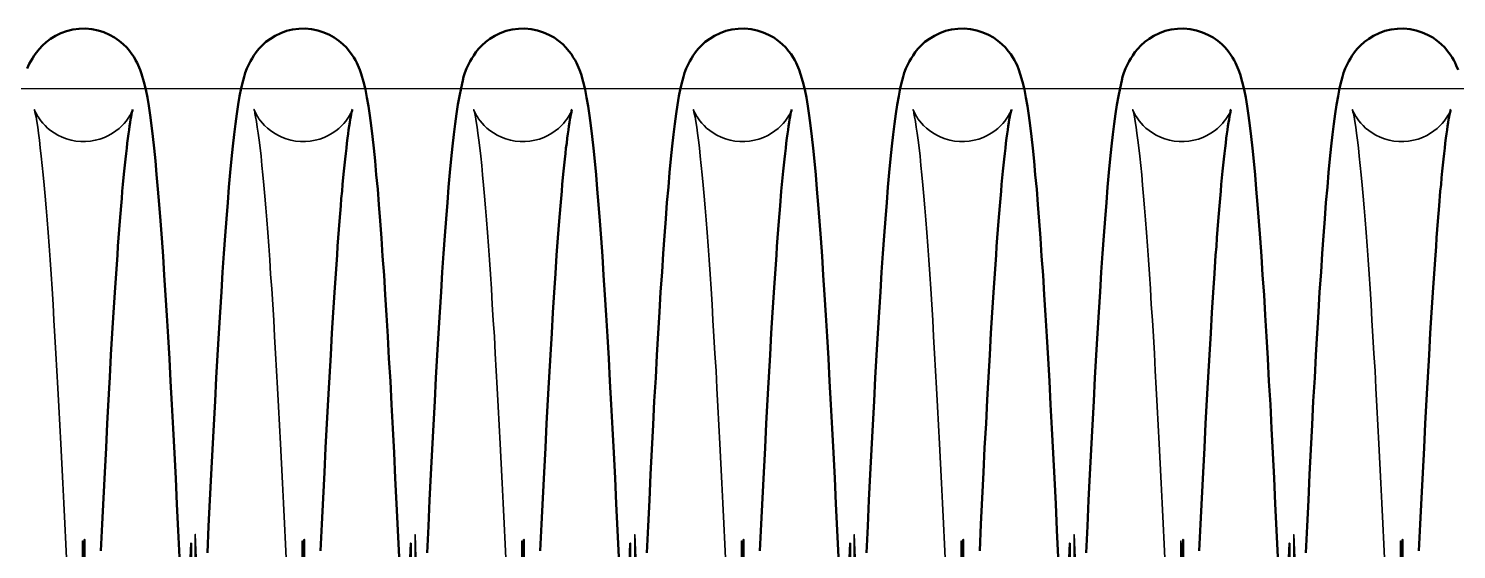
# Model space of a CAD drawing. Header units: millimetres. Extents: x 1448 to 104164, y -19509 to -89.
# Drawn here: x 56505.7 to 56609.3, y -3796.6 to -3758.8 of the extents above; entities that cross this region are included whole.
import ezdxf

# ---------------------------------------------------------------- set-up
doc = ezdxf.new("R2010")
doc.units = ezdxf.units.MM
doc.header["$LTSCALE"] = 60
doc.header["$MEASUREMENT"] = 0
doc.layers.get('0').update_dxf_attribs({"linetype": 'CONTINUOUS'})
doc.layers.add('가려진 것(ISO)', color=7, linetype='CONTINUOUS', lineweight=35)
doc.layers.add('가시적인 것(ISO)', color=7, linetype='CONTINUOUS', lineweight=50)

# ---------------------------------------------------------------- blocks, each defined once
blk = doc.blocks.new('토션스프링 3')
at = {"layer": '가려진 것(ISO)', "flags": 128}
for points in [[(21462272.58, -50952857.63), (21462272.59, -50952857.65), (21462272.61, -50952857.7), (21462272.65, -50952857.81), (21462272.73, -50952857.97), (21462272.79, -50952858.07), (21462272.86, -50952858.19), (21462272.96, -50952858.33), (21462273.07, -50952858.48), (21462273.21, -50952858.65), (21462273.38, -50952858.82), (21462273.57, -50952859), (21462273.8, -50952859.18), (21462274.05, -50952859.35), (21462274.33, -50952859.51), (21462274.63, -50952859.65), (21462274.96, -50952859.77), (21462275.29, -50952859.86), (21462275.64, -50952859.92), (21462276, -50952859.95), (21462276.35, -50952859.95), (21462276.71, -50952859.92), (21462277.05, -50952859.85), (21462277.39, -50952859.76), (21462277.71, -50952859.64), (21462278.01, -50952859.49), (21462278.29, -50952859.33), (21462278.54, -50952859.16), (21462278.76, -50952858.98), (21462278.95, -50952858.8), (21462279.12, -50952858.62), (21462279.25, -50952858.46), (21462279.36, -50952858.31), (21462279.45, -50952858.17), (21462279.52, -50952858.06), (21462279.58, -50952857.95), (21462279.62, -50952857.87), (21462279.68, -50952857.74), (21462279.71, -50952857.67), (21462279.72, -50952857.63), (21462279.72, -50952857.63), (21462279.71, -50952857.67), (21462279.7, -50952857.73), (21462279.68, -50952857.81), (21462279.65, -50952857.91), (21462279.6, -50952858.17), (21462279.55, -50952858.51), (21462279.48, -50952858.9), (21462279.42, -50952859.35), (21462279.35, -50952859.86), (21462279.28, -50952860.41), (21462279.22, -50952861.02), (21462279.15, -50952861.68), (21462279.08, -50952862.38), (21462279.01, -50952863.13), (21462278.94, -50952863.92), (21462278.87, -50952864.76), (21462278.8, -50952865.64), (21462278.73, -50952866.56), (21462278.65, -50952867.52), (21462278.58, -50952868.53), (21462278.51, -50952869.57), (21462278.44, -50952870.65), (21462278.37, -50952871.77), (21462278.3, -50952872.92), (21462278.23, -50952874.11), (21462278.16, -50952875.33), (21462278.08, -50952876.58), (21462278.01, -50952877.86), (21462277.94, -50952879.18), (21462277.87, -50952880.53), (21462277.8, -50952881.9), (21462277.73, -50952883.31), (21462277.66, -50952884.74), (21462277.58, -50952886.2), (21462277.51, -50952887.68), (21462277.44, -50952889.18), (21462277.37, -50952890.7)], [(21462276.3, -50952925.23), (21462276.22, -50952888.93), (21462276.15, -50952890.62)], [(21462288.53, -50952857.63), (21462288.54, -50952857.65), (21462288.56, -50952857.7), (21462288.6, -50952857.81), (21462288.68, -50952857.97), (21462288.74, -50952858.07), (21462288.81, -50952858.19), (21462288.9, -50952858.33), (21462289.02, -50952858.48), (21462289.16, -50952858.65), (21462289.32, -50952858.82), (21462289.52, -50952859), (21462289.74, -50952859.18), (21462290, -50952859.35), (21462290.28, -50952859.51), (21462290.58, -50952859.65), (21462290.9, -50952859.77), (21462291.24, -50952859.86), (21462291.59, -50952859.92), (21462291.94, -50952859.95), (21462292.3, -50952859.95), (21462292.65, -50952859.92), (21462293, -50952859.85), (21462293.34, -50952859.76), (21462293.66, -50952859.64), (21462293.96, -50952859.49), (21462294.23, -50952859.33), (21462294.48, -50952859.16), (21462294.71, -50952858.98), (21462294.9, -50952858.8), (21462295.06, -50952858.62), (21462295.2, -50952858.46), (21462295.31, -50952858.31), (21462295.4, -50952858.17), (21462295.47, -50952858.06), (21462295.53, -50952857.95), (21462295.57, -50952857.87), (21462295.63, -50952857.74), (21462295.66, -50952857.67), (21462295.67, -50952857.63), (21462295.67, -50952857.63), (21462295.66, -50952857.67), (21462295.64, -50952857.73), (21462295.62, -50952857.81), (21462295.6, -50952857.91), (21462295.55, -50952858.17), (21462295.49, -50952858.51), (21462295.43, -50952858.9), (21462295.36, -50952859.35), (21462295.3, -50952859.86), (21462295.23, -50952860.41), (21462295.16, -50952861.02), (21462295.09, -50952861.68), (21462295.02, -50952862.38), (21462294.95, -50952863.13), (21462294.88, -50952863.92), (21462294.81, -50952864.76), (21462294.74, -50952865.64), (21462294.67, -50952866.56), (21462294.6, -50952867.52), (21462294.53, -50952868.53), (21462294.46, -50952869.57), (21462294.39, -50952870.65), (21462294.32, -50952871.77), (21462294.24, -50952872.92), (21462294.17, -50952874.11), (21462294.1, -50952875.33), (21462294.03, -50952876.58), (21462293.96, -50952877.86), (21462293.89, -50952879.18), (21462293.82, -50952880.53), (21462293.75, -50952881.9), (21462293.67, -50952883.31), (21462293.6, -50952884.74), (21462293.53, -50952886.2), (21462293.46, -50952887.68), (21462293.39, -50952889.18), (21462293.32, -50952890.7)], [(21462292.24, -50952925.23), (21462292.17, -50952888.93), (21462292.1, -50952890.62)], [(21462304.48, -50952857.63), (21462304.48, -50952857.65), (21462304.5, -50952857.7), (21462304.55, -50952857.81), (21462304.63, -50952857.97), (21462304.68, -50952858.07), (21462304.76, -50952858.19), (21462304.85, -50952858.33), (21462304.96, -50952858.48), (21462305.1, -50952858.65), (21462305.27, -50952858.82), (21462305.47, -50952859), (21462305.69, -50952859.18), (21462305.95, -50952859.35), (21462306.23, -50952859.51), (21462306.53, -50952859.65), (21462306.85, -50952859.77), (21462307.19, -50952859.86), (21462307.54, -50952859.92), (21462307.89, -50952859.95), (21462308.25, -50952859.95), (21462308.6, -50952859.92), (21462308.95, -50952859.85), (21462309.28, -50952859.76), (21462309.6, -50952859.64), (21462309.9, -50952859.49), (21462310.18, -50952859.33), (21462310.43, -50952859.16), (21462310.65, -50952858.98), (21462310.85, -50952858.8), (21462311.01, -50952858.62), (21462311.15, -50952858.46), (21462311.26, -50952858.31), (21462311.35, -50952858.17), (21462311.42, -50952858.06), (21462311.47, -50952857.95), (21462311.52, -50952857.87), (21462311.57, -50952857.74), (21462311.6, -50952857.67), (21462311.61, -50952857.63), (21462311.61, -50952857.63), (21462311.61, -50952857.67), (21462311.59, -50952857.73), (21462311.57, -50952857.81), (21462311.55, -50952857.91), (21462311.5, -50952858.17), (21462311.44, -50952858.51), (21462311.38, -50952858.9), (21462311.31, -50952859.35), (21462311.25, -50952859.86), (21462311.18, -50952860.41), (21462311.11, -50952861.02), (21462311.04, -50952861.68), (21462310.97, -50952862.38), (21462310.9, -50952863.13), (21462310.83, -50952863.92), (21462310.76, -50952864.76), (21462310.69, -50952865.64), (21462310.62, -50952866.56), (21462310.55, -50952867.52), (21462310.48, -50952868.53), (21462310.41, -50952869.57), (21462310.33, -50952870.65), (21462310.26, -50952871.77), (21462310.19, -50952872.92), (21462310.12, -50952874.11), (21462310.05, -50952875.33), (21462309.98, -50952876.58), (21462309.91, -50952877.86), (21462309.84, -50952879.18), (21462309.76, -50952880.53), (21462309.69, -50952881.9), (21462309.62, -50952883.31), (21462309.55, -50952884.74), (21462309.48, -50952886.2), (21462309.41, -50952887.68), (21462309.33, -50952889.18), (21462309.26, -50952890.7)], [(21462308.19, -50952925.23), (21462308.12, -50952888.93), (21462308.05, -50952890.62)], [(21462320.43, -50952857.63), (21462320.43, -50952857.65), (21462320.45, -50952857.7), (21462320.5, -50952857.81), (21462320.57, -50952857.97), (21462320.63, -50952858.07), (21462320.7, -50952858.19), (21462320.8, -50952858.33), (21462320.91, -50952858.48), (21462321.05, -50952858.65), (21462321.22, -50952858.82), (21462321.41, -50952859), (21462321.64, -50952859.18), (21462321.89, -50952859.35), (21462322.17, -50952859.51), (21462322.47, -50952859.65), (21462322.8, -50952859.77), (21462323.13, -50952859.86), (21462323.48, -50952859.92), (21462323.84, -50952859.95), (21462324.19, -50952859.95), (21462324.55, -50952859.92), (21462324.9, -50952859.85), (21462325.23, -50952859.76), (21462325.55, -50952859.64), (21462325.85, -50952859.49), (21462326.13, -50952859.33), (21462326.38, -50952859.16), (21462326.6, -50952858.98), (21462326.79, -50952858.8), (21462326.96, -50952858.62), (21462327.09, -50952858.46), (21462327.2, -50952858.31), (21462327.29, -50952858.17), (21462327.36, -50952858.06), (21462327.42, -50952857.95), (21462327.46, -50952857.87), (21462327.52, -50952857.74), (21462327.55, -50952857.67), (21462327.56, -50952857.63), (21462327.56, -50952857.63), (21462327.55, -50952857.67), (21462327.54, -50952857.73), (21462327.52, -50952857.81), (21462327.5, -50952857.91), (21462327.44, -50952858.17), (21462327.39, -50952858.51), (21462327.32, -50952858.9), (21462327.26, -50952859.35), (21462327.19, -50952859.86), (21462327.12, -50952860.41), (21462327.06, -50952861.02), (21462326.99, -50952861.68), (21462326.92, -50952862.38), (21462326.85, -50952863.13), (21462326.78, -50952863.92), (21462326.71, -50952864.76), (21462326.64, -50952865.64), (21462326.57, -50952866.56), (21462326.49, -50952867.52), (21462326.42, -50952868.53), (21462326.35, -50952869.57), (21462326.28, -50952870.65), (21462326.21, -50952871.77), (21462326.14, -50952872.92), (21462326.07, -50952874.11), (21462326, -50952875.33), (21462325.92, -50952876.58), (21462325.85, -50952877.86), (21462325.78, -50952879.18), (21462325.71, -50952880.53), (21462325.64, -50952881.9), (21462325.57, -50952883.31), (21462325.5, -50952884.74), (21462325.42, -50952886.2), (21462325.35, -50952887.68), (21462325.28, -50952889.18), (21462325.21, -50952890.7)], [(21462324.14, -50952925.23), (21462324.07, -50952888.93), (21462323.99, -50952890.62)], [(21462336.37, -50952857.63), (21462336.38, -50952857.65), (21462336.4, -50952857.7), (21462336.44, -50952857.81), (21462336.52, -50952857.97), (21462336.58, -50952858.07), (21462336.65, -50952858.19), (21462336.74, -50952858.33), (21462336.86, -50952858.48), (21462337, -50952858.65), (21462337.16, -50952858.82), (21462337.36, -50952859), (21462337.59, -50952859.18), (21462337.84, -50952859.35), (21462338.12, -50952859.51), (21462338.42, -50952859.65), (21462338.74, -50952859.77), (21462339.08, -50952859.86), (21462339.43, -50952859.92), (21462339.78, -50952859.95), (21462340.14, -50952859.95), (21462340.49, -50952859.92), (21462340.84, -50952859.85), (21462341.18, -50952859.76), (21462341.5, -50952859.64), (21462341.8, -50952859.49), (21462342.07, -50952859.33), (21462342.33, -50952859.16), (21462342.55, -50952858.98), (21462342.74, -50952858.8), (21462342.9, -50952858.62), (21462343.04, -50952858.46), (21462343.15, -50952858.31), (21462343.24, -50952858.17), (21462343.31, -50952858.06), (21462343.37, -50952857.95), (21462343.41, -50952857.87), (21462343.47, -50952857.74), (21462343.5, -50952857.67), (21462343.51, -50952857.63), (21462343.51, -50952857.63), (21462343.5, -50952857.67), (21462343.48, -50952857.73), (21462343.46, -50952857.81), (21462343.44, -50952857.91), (21462343.39, -50952858.17), (21462343.33, -50952858.51), (21462343.27, -50952858.9), (21462343.2, -50952859.35), (21462343.14, -50952859.86), (21462343.07, -50952860.41), (21462343, -50952861.02), (21462342.93, -50952861.68), (21462342.86, -50952862.38), (21462342.79, -50952863.13), (21462342.72, -50952863.92), (21462342.65, -50952864.76), (21462342.58, -50952865.64), (21462342.51, -50952866.56), (21462342.44, -50952867.52), (21462342.37, -50952868.53), (21462342.3, -50952869.57), (21462342.23, -50952870.65), (21462342.16, -50952871.77), (21462342.09, -50952872.92), (21462342.01, -50952874.11), (21462341.94, -50952875.33), (21462341.87, -50952876.58), (21462341.8, -50952877.86), (21462341.73, -50952879.18), (21462341.66, -50952880.53), (21462341.59, -50952881.9), (21462341.51, -50952883.31), (21462341.44, -50952884.74), (21462341.37, -50952886.2), (21462341.3, -50952887.68), (21462341.23, -50952889.18), (21462341.16, -50952890.7)], [(21462340.08, -50952925.23), (21462340.01, -50952888.93), (21462339.94, -50952890.62)], [(21462352.32, -50952857.63), (21462352.32, -50952857.65), (21462352.35, -50952857.7), (21462352.39, -50952857.81), (21462352.47, -50952857.97), (21462352.52, -50952858.07), (21462352.6, -50952858.19), (21462352.69, -50952858.33), (21462352.8, -50952858.48), (21462352.94, -50952858.65), (21462353.11, -50952858.82), (21462353.31, -50952859), (21462353.53, -50952859.18), (21462353.79, -50952859.35), (21462354.07, -50952859.51), (21462354.37, -50952859.65), (21462354.69, -50952859.77), (21462355.03, -50952859.86), (21462355.38, -50952859.92), (21462355.73, -50952859.95), (21462356.09, -50952859.95), (21462356.44, -50952859.92), (21462356.79, -50952859.85), (21462357.12, -50952859.76), (21462357.44, -50952859.64), (21462357.74, -50952859.49), (21462358.02, -50952859.33), (21462358.27, -50952859.16), (21462358.49, -50952858.98), (21462358.69, -50952858.8), (21462358.85, -50952858.62), (21462358.99, -50952858.46), (21462359.1, -50952858.31), (21462359.19, -50952858.17), (21462359.26, -50952858.06), (21462359.31, -50952857.95), (21462359.36, -50952857.87), (21462359.41, -50952857.74), (21462359.44, -50952857.67), (21462359.46, -50952857.63), (21462359.45, -50952857.63), (21462359.45, -50952857.67), (21462359.43, -50952857.73), (21462359.41, -50952857.81), (21462359.39, -50952857.91), (21462359.34, -50952858.17), (21462359.28, -50952858.51), (21462359.22, -50952858.9), (21462359.15, -50952859.35), (21462359.09, -50952859.86), (21462359.02, -50952860.41), (21462358.95, -50952861.02), (21462358.88, -50952861.68), (21462358.81, -50952862.38), (21462358.74, -50952863.13), (21462358.67, -50952863.92), (21462358.6, -50952864.76), (21462358.53, -50952865.64), (21462358.46, -50952866.56), (21462358.39, -50952867.52), (21462358.32, -50952868.53), (21462358.25, -50952869.57), (21462358.17, -50952870.65), (21462358.1, -50952871.77), (21462358.03, -50952872.92), (21462357.96, -50952874.11), (21462357.89, -50952875.33), (21462357.82, -50952876.58), (21462357.75, -50952877.86), (21462357.68, -50952879.18), (21462357.6, -50952880.53), (21462357.53, -50952881.9), (21462357.46, -50952883.31), (21462357.39, -50952884.74), (21462357.32, -50952886.2), (21462357.25, -50952887.68), (21462357.17, -50952889.18), (21462357.1, -50952890.7)], [(21462356.03, -50952925.23), (21462355.96, -50952888.93), (21462355.89, -50952890.62)], [(21462368.27, -50952857.63), (21462368.27, -50952857.65), (21462368.29, -50952857.7), (21462368.34, -50952857.81), (21462368.41, -50952857.97), (21462368.47, -50952858.07), (21462368.55, -50952858.19), (21462368.64, -50952858.33), (21462368.75, -50952858.48), (21462368.89, -50952858.65), (21462369.06, -50952858.82), (21462369.25, -50952859), (21462369.48, -50952859.18), (21462369.73, -50952859.35), (21462370.01, -50952859.51), (21462370.32, -50952859.65), (21462370.64, -50952859.77), (21462370.98, -50952859.86), (21462371.32, -50952859.92), (21462371.68, -50952859.95), (21462372.03, -50952859.95), (21462372.39, -50952859.92), (21462372.74, -50952859.85), (21462373.07, -50952859.76), (21462373.39, -50952859.64), (21462373.69, -50952859.49), (21462373.97, -50952859.33), (21462374.22, -50952859.16), (21462374.44, -50952858.98), (21462374.63, -50952858.8), (21462374.8, -50952858.62), (21462374.93, -50952858.46), (21462375.04, -50952858.31), (21462375.13, -50952858.17), (21462375.21, -50952858.06), (21462375.26, -50952857.95), (21462375.3, -50952857.87), (21462375.36, -50952857.74), (21462375.39, -50952857.67), (21462375.4, -50952857.63), (21462375.4, -50952857.63), (21462375.39, -50952857.67), (21462375.38, -50952857.73), (21462375.36, -50952857.81), (21462375.34, -50952857.91), (21462375.28, -50952858.17), (21462375.23, -50952858.51), (21462375.16, -50952858.9), (21462375.1, -50952859.35), (21462375.03, -50952859.86), (21462374.97, -50952860.41), (21462374.9, -50952861.02), (21462374.83, -50952861.68), (21462374.76, -50952862.38), (21462374.69, -50952863.13), (21462374.62, -50952863.92), (21462374.55, -50952864.76), (21462374.48, -50952865.64), (21462374.41, -50952866.56), (21462374.34, -50952867.52), (21462374.26, -50952868.53), (21462374.19, -50952869.57), (21462374.12, -50952870.65), (21462374.05, -50952871.77), (21462373.98, -50952872.92), (21462373.91, -50952874.11), (21462373.84, -50952875.33), (21462373.77, -50952876.58), (21462373.69, -50952877.86), (21462373.62, -50952879.18), (21462373.55, -50952880.53), (21462373.48, -50952881.9), (21462373.41, -50952883.31), (21462373.34, -50952884.74), (21462373.26, -50952886.2), (21462373.19, -50952887.68), (21462373.12, -50952889.18), (21462373.05, -50952890.7)], [(21462371.98, -50952925.23), (21462371.91, -50952888.93), (21462371.83, -50952890.62)], [(21462283.91, -50952890.15), (21462283.98, -50952888.47), (21462284.06, -50952924.78)], [(21462299.86, -50952890.15), (21462299.93, -50952888.47), (21462300, -50952924.78)], [(21462315.81, -50952890.15), (21462315.88, -50952888.47), (21462315.95, -50952924.78)], [(21462331.75, -50952890.15), (21462331.82, -50952888.47), (21462331.9, -50952924.78)], [(21462347.7, -50952890.15), (21462347.77, -50952888.47), (21462347.84, -50952924.78)], [(21462363.65, -50952890.15), (21462363.72, -50952888.46), (21462363.79, -50952924.77)]]:
    blk.add_lwpolyline(points, dxfattribs=at)
at = {"layer": '가시적인 것(ISO)', "flags": 128}
for points in [[(21462272.04, -50952854.75), (21462272.18, -50952854.43), (21462272.27, -50952854.25), (21462272.37, -50952854.05), (21462272.49, -50952853.85), (21462272.63, -50952853.63), (21462272.81, -50952853.39), (21462273.02, -50952853.14), (21462273.27, -50952852.89), (21462273.56, -50952852.65), (21462273.89, -50952852.41), (21462274.26, -50952852.2), (21462274.66, -50952852.03), (21462275.09, -50952851.89), (21462275.54, -50952851.8), (21462276, -50952851.76), (21462276.46, -50952851.77), (21462276.92, -50952851.83), (21462277.37, -50952851.93), (21462277.79, -50952852.09), (21462278.18, -50952852.28), (21462278.54, -50952852.49), (21462278.85, -50952852.73), (21462279.13, -50952852.98), (21462279.37, -50952853.23), (21462279.56, -50952853.47), (21462279.73, -50952853.7), (21462279.86, -50952853.92), (21462279.98, -50952854.12), (21462280.08, -50952854.31), (21462280.25, -50952854.66), (21462280.36, -50952854.97), (21462280.45, -50952855.25), (21462280.52, -50952855.53), (21462280.65, -50952856.08), (21462280.76, -50952856.66), (21462280.87, -50952857.28), (21462280.97, -50952857.94), (21462281.07, -50952858.66), (21462281.17, -50952859.45), (21462281.26, -50952860.3), (21462281.36, -50952861.22), (21462281.45, -50952862.21), (21462281.54, -50952863.26), (21462281.64, -50952864.37), (21462281.73, -50952865.55), (21462281.82, -50952866.79), (21462281.91, -50952868.08), (21462282, -50952869.44), (21462282.1, -50952870.86), (21462282.19, -50952872.33), (21462282.28, -50952873.87), (21462282.37, -50952875.46), (21462282.46, -50952877.1), (21462282.56, -50952878.79), (21462282.65, -50952880.52), (21462282.74, -50952882.3), (21462282.83, -50952884.11), (21462282.92, -50952885.97), (21462283.01, -50952887.87), (21462283.1, -50952889.81)], [(21462284.2, -50952924.93), (21462284.3, -50952889.1), (21462284.39, -50952891.26)], [(21462285.13, -50952890.11), (21462285.23, -50952888.16), (21462285.32, -50952886.25), (21462285.41, -50952884.38), (21462285.5, -50952882.56), (21462285.59, -50952880.78), (21462285.68, -50952879.04), (21462285.78, -50952877.35), (21462285.87, -50952875.7), (21462285.96, -50952874.1), (21462286.05, -50952872.56), (21462286.14, -50952871.07), (21462286.24, -50952869.64), (21462286.33, -50952868.27), (21462286.42, -50952866.96), (21462286.51, -50952865.72), (21462286.6, -50952864.53), (21462286.7, -50952863.41), (21462286.79, -50952862.36), (21462286.88, -50952861.37), (21462286.98, -50952860.44), (21462287.07, -50952859.58), (21462287.17, -50952858.79), (21462287.26, -50952858.06), (21462287.36, -50952857.39), (21462287.47, -50952856.76), (21462287.59, -50952856.17), (21462287.72, -50952855.61), (21462287.88, -50952855.06), (21462287.99, -50952854.75), (21462288.13, -50952854.42), (21462288.21, -50952854.25), (21462288.31, -50952854.05), (21462288.43, -50952853.85), (21462288.58, -50952853.63), (21462288.75, -50952853.39), (21462288.96, -50952853.14), (21462289.21, -50952852.89), (21462289.5, -50952852.65), (21462289.84, -50952852.41), (21462290.21, -50952852.2), (21462290.61, -50952852.03), (21462291.04, -50952851.89), (21462291.49, -50952851.8), (21462291.95, -50952851.76), (21462292.41, -50952851.77), (21462292.87, -50952851.83), (21462293.31, -50952851.93), (21462293.73, -50952852.09), (21462294.13, -50952852.28), (21462294.48, -50952852.49), (21462294.8, -50952852.73), (21462295.08, -50952852.98), (21462295.31, -50952853.23), (21462295.51, -50952853.47), (21462295.67, -50952853.7), (21462295.81, -50952853.92), (21462295.93, -50952854.12), (21462296.03, -50952854.31), (21462296.19, -50952854.66), (21462296.31, -50952854.97), (21462296.4, -50952855.25), (21462296.46, -50952855.53), (21462296.59, -50952856.08), (21462296.71, -50952856.66), (21462296.82, -50952857.28), (21462296.92, -50952857.94), (21462297.02, -50952858.66), (21462297.11, -50952859.45), (21462297.21, -50952860.3), (21462297.3, -50952861.22), (21462297.4, -50952862.21), (21462297.49, -50952863.26), (21462297.58, -50952864.37), (21462297.68, -50952865.55), (21462297.77, -50952866.79), (21462297.86, -50952868.08), (21462297.95, -50952869.44), (21462298.04, -50952870.86), (21462298.13, -50952872.33), (21462298.23, -50952873.87), (21462298.32, -50952875.46), (21462298.41, -50952877.1), (21462298.5, -50952878.79), (21462298.59, -50952880.52), (21462298.69, -50952882.3), (21462298.78, -50952884.11), (21462298.87, -50952885.97), (21462298.96, -50952887.87), (21462299.05, -50952889.81)], [(21462300.15, -50952924.93), (21462300.24, -50952889.1), (21462300.33, -50952891.26)], [(21462301.08, -50952890.11), (21462301.17, -50952888.16), (21462301.26, -50952886.25), (21462301.36, -50952884.38), (21462301.45, -50952882.56), (21462301.54, -50952880.78), (21462301.63, -50952879.04), (21462301.72, -50952877.35), (21462301.81, -50952875.7), (21462301.91, -50952874.1), (21462302, -50952872.56), (21462302.09, -50952871.07), (21462302.18, -50952869.64), (21462302.28, -50952868.27), (21462302.37, -50952866.96), (21462302.46, -50952865.72), (21462302.55, -50952864.53), (21462302.64, -50952863.41), (21462302.74, -50952862.36), (21462302.83, -50952861.37), (21462302.92, -50952860.44), (21462303.02, -50952859.58), (21462303.11, -50952858.79), (21462303.21, -50952858.06), (21462303.31, -50952857.39), (21462303.42, -50952856.76), (21462303.53, -50952856.17), (21462303.67, -50952855.61), (21462303.83, -50952855.06), (21462303.94, -50952854.75), (21462304.07, -50952854.42), (21462304.16, -50952854.24), (21462304.26, -50952854.05), (21462304.38, -50952853.85), (21462304.53, -50952853.62), (21462304.7, -50952853.39), (21462304.91, -50952853.14), (21462305.16, -50952852.89), (21462305.45, -50952852.65), (21462305.78, -50952852.41), (21462306.15, -50952852.2), (21462306.56, -50952852.03), (21462306.99, -50952851.89), (21462307.44, -50952851.8), (21462307.9, -50952851.76), (21462308.36, -50952851.77), (21462308.82, -50952851.83), (21462309.26, -50952851.93), (21462309.68, -50952852.09), (21462310.07, -50952852.28), (21462310.43, -50952852.49), (21462310.75, -50952852.73), (21462311.02, -50952852.98), (21462311.26, -50952853.23), (21462311.46, -50952853.47), (21462311.62, -50952853.7), (21462311.76, -50952853.92), (21462311.88, -50952854.12), (21462311.98, -50952854.31), (21462312.14, -50952854.66), (21462312.26, -50952854.97), (21462312.34, -50952855.25), (21462312.41, -50952855.53), (21462312.54, -50952856.08), (21462312.66, -50952856.66), (21462312.77, -50952857.28), (21462312.87, -50952857.94), (21462312.96, -50952858.66), (21462313.06, -50952859.45), (21462313.15, -50952860.3), (21462313.25, -50952861.22), (21462313.34, -50952862.21), (21462313.44, -50952863.26), (21462313.53, -50952864.37), (21462313.62, -50952865.55), (21462313.71, -50952866.79), (21462313.81, -50952868.08), (21462313.9, -50952869.44), (21462313.99, -50952870.86), (21462314.08, -50952872.33), (21462314.17, -50952873.87), (21462314.27, -50952875.46), (21462314.36, -50952877.1), (21462314.45, -50952878.79), (21462314.54, -50952880.52), (21462314.63, -50952882.3), (21462314.72, -50952884.11), (21462314.82, -50952885.97), (21462314.91, -50952887.87), (21462315, -50952889.81)], [(21462316.1, -50952924.93), (21462316.19, -50952889.1), (21462316.28, -50952891.26)], [(21462317.03, -50952890.11), (21462317.12, -50952888.16), (21462317.21, -50952886.25), (21462317.3, -50952884.38), (21462317.4, -50952882.55), (21462317.49, -50952880.77), (21462317.58, -50952879.04), (21462317.67, -50952877.35), (21462317.76, -50952875.7), (21462317.85, -50952874.1), (21462317.95, -50952872.56), (21462318.04, -50952871.07), (21462318.13, -50952869.64), (21462318.22, -50952868.27), (21462318.31, -50952866.96), (21462318.41, -50952865.72), (21462318.5, -50952864.53), (21462318.59, -50952863.41), (21462318.68, -50952862.36), (21462318.78, -50952861.37), (21462318.87, -50952860.44), (21462318.97, -50952859.58), (21462319.06, -50952858.79), (21462319.16, -50952858.06), (21462319.26, -50952857.39), (21462319.36, -50952856.76), (21462319.48, -50952856.17), (21462319.61, -50952855.61), (21462319.78, -50952855.06), (21462319.88, -50952854.75), (21462320.02, -50952854.42), (21462320.11, -50952854.24), (21462320.21, -50952854.05), (21462320.33, -50952853.85), (21462320.47, -50952853.62), (21462320.65, -50952853.39), (21462320.86, -50952853.14), (21462321.11, -50952852.89), (21462321.4, -50952852.65), (21462321.73, -50952852.41), (21462322.1, -50952852.2), (21462322.5, -50952852.03), (21462322.93, -50952851.89), (21462323.38, -50952851.8), (21462323.84, -50952851.76), (21462324.31, -50952851.77), (21462324.76, -50952851.83), (21462325.21, -50952851.93), (21462325.63, -50952852.09), (21462326.02, -50952852.28), (21462326.38, -50952852.49), (21462326.7, -50952852.73), (21462326.97, -50952852.98), (21462327.21, -50952853.23), (21462327.4, -50952853.47), (21462327.57, -50952853.7), (21462327.7, -50952853.92), (21462327.82, -50952854.12), (21462327.92, -50952854.31), (21462328.08, -50952854.66), (21462328.2, -50952854.97), (21462328.29, -50952855.26), (21462328.36, -50952855.53), (21462328.49, -50952856.08), (21462328.61, -50952856.66), (21462328.71, -50952857.28), (21462328.81, -50952857.94), (21462328.91, -50952858.66), (21462329.01, -50952859.45), (21462329.1, -50952860.3), (21462329.2, -50952861.22), (21462329.29, -50952862.21), (21462329.38, -50952863.26), (21462329.48, -50952864.37), (21462329.57, -50952865.55), (21462329.66, -50952866.79), (21462329.75, -50952868.08), (21462329.84, -50952869.44), (21462329.94, -50952870.86), (21462330.03, -50952872.33), (21462330.12, -50952873.87), (21462330.21, -50952875.46), (21462330.3, -50952877.1), (21462330.4, -50952878.79), (21462330.49, -50952880.52), (21462330.58, -50952882.3), (21462330.67, -50952884.11), (21462330.76, -50952885.97), (21462330.85, -50952887.87), (21462330.95, -50952889.81)], [(21462332.05, -50952924.93), (21462332.14, -50952889.1), (21462332.23, -50952891.26)], [(21462332.98, -50952890.11), (21462333.07, -50952888.16), (21462333.16, -50952886.25), (21462333.25, -50952884.38), (21462333.34, -50952882.55), (21462333.43, -50952880.77), (21462333.52, -50952879.04), (21462333.62, -50952877.35), (21462333.71, -50952875.7), (21462333.8, -50952874.1), (21462333.89, -50952872.56), (21462333.98, -50952871.07), (21462334.08, -50952869.64), (21462334.17, -50952868.27), (21462334.26, -50952866.96), (21462334.35, -50952865.71), (21462334.45, -50952864.53), (21462334.54, -50952863.41), (21462334.63, -50952862.36), (21462334.72, -50952861.37), (21462334.82, -50952860.44), (21462334.91, -50952859.58), (21462335.01, -50952858.79), (21462335.1, -50952858.06), (21462335.2, -50952857.38), (21462335.31, -50952856.76), (21462335.43, -50952856.17), (21462335.56, -50952855.61), (21462335.72, -50952855.06), (21462335.83, -50952854.75), (21462335.97, -50952854.42), (21462336.05, -50952854.24), (21462336.15, -50952854.05), (21462336.28, -50952853.85), (21462336.42, -50952853.62), (21462336.6, -50952853.39), (21462336.81, -50952853.14), (21462337.05, -50952852.89), (21462337.35, -50952852.65), (21462337.68, -50952852.41), (21462338.05, -50952852.2), (21462338.45, -50952852.03), (21462338.88, -50952851.89), (21462339.33, -50952851.8), (21462339.79, -50952851.76), (21462340.25, -50952851.77), (21462340.71, -50952851.83), (21462341.15, -50952851.93), (21462341.58, -50952852.09), (21462341.97, -50952852.28), (21462342.33, -50952852.49), (21462342.64, -50952852.73), (21462342.92, -50952852.98), (21462343.15, -50952853.23), (21462343.35, -50952853.47), (21462343.51, -50952853.7), (21462343.65, -50952853.92), (21462343.77, -50952854.12), (21462343.87, -50952854.31), (21462344.03, -50952854.66), (21462344.15, -50952854.97), (21462344.24, -50952855.26), (21462344.31, -50952855.53), (21462344.43, -50952856.08), (21462344.55, -50952856.66), (21462344.66, -50952857.27), (21462344.76, -50952857.94), (21462344.86, -50952858.66), (21462344.95, -50952859.45), (21462345.05, -50952860.3), (21462345.14, -50952861.22), (21462345.24, -50952862.21), (21462345.33, -50952863.26), (21462345.42, -50952864.37), (21462345.52, -50952865.55), (21462345.61, -50952866.79), (21462345.7, -50952868.08), (21462345.79, -50952869.44), (21462345.88, -50952870.86), (21462345.98, -50952872.33), (21462346.07, -50952873.87), (21462346.16, -50952875.46), (21462346.25, -50952877.1), (21462346.34, -50952878.79), (21462346.43, -50952880.52), (21462346.53, -50952882.3), (21462346.62, -50952884.11), (21462346.71, -50952885.97), (21462346.8, -50952887.87), (21462346.89, -50952889.81)], [(21462347.99, -50952924.93), (21462348.08, -50952889.1), (21462348.17, -50952891.26)], [(21462348.92, -50952890.11), (21462349.01, -50952888.16), (21462349.11, -50952886.25), (21462349.2, -50952884.38), (21462349.29, -50952882.55), (21462349.38, -50952880.77), (21462349.47, -50952879.04), (21462349.56, -50952877.35), (21462349.66, -50952875.7), (21462349.75, -50952874.11), (21462349.84, -50952872.56), (21462349.93, -50952871.07), (21462350.02, -50952869.64), (21462350.12, -50952868.27), (21462350.21, -50952866.96), (21462350.3, -50952865.71), (21462350.39, -50952864.53), (21462350.48, -50952863.41), (21462350.58, -50952862.36), (21462350.67, -50952861.36), (21462350.77, -50952860.44), (21462350.86, -50952859.58), (21462350.95, -50952858.79), (21462351.05, -50952858.06), (21462351.15, -50952857.38), (21462351.26, -50952856.76), (21462351.37, -50952856.17), (21462351.51, -50952855.61), (21462351.67, -50952855.05), (21462351.78, -50952854.75), (21462351.92, -50952854.42), (21462352, -50952854.24), (21462352.1, -50952854.05), (21462352.22, -50952853.85), (21462352.37, -50952853.62), (21462352.54, -50952853.39), (21462352.75, -50952853.14), (21462353, -50952852.89), (21462353.29, -50952852.65), (21462353.63, -50952852.41), (21462353.99, -50952852.2), (21462354.4, -50952852.03), (21462354.83, -50952851.89), (21462355.28, -50952851.8), (21462355.74, -50952851.76), (21462356.2, -50952851.77), (21462356.66, -50952851.83), (21462357.1, -50952851.93), (21462357.52, -50952852.09), (21462357.92, -50952852.28), (21462358.27, -50952852.49), (21462358.59, -50952852.73), (21462358.87, -50952852.98), (21462359.1, -50952853.23), (21462359.3, -50952853.47), (21462359.46, -50952853.7), (21462359.6, -50952853.92), (21462359.71, -50952854.12), (21462359.81, -50952854.31), (21462359.97, -50952854.66), (21462360.09, -50952854.97), (21462360.18, -50952855.26), (21462360.25, -50952855.53), (21462360.38, -50952856.08), (21462360.5, -50952856.66), (21462360.61, -50952857.27), (21462360.71, -50952857.94), (21462360.8, -50952858.66), (21462360.9, -50952859.45), (21462361, -50952860.3), (21462361.09, -50952861.22), (21462361.18, -50952862.21), (21462361.28, -50952863.26), (21462361.37, -50952864.37), (21462361.46, -50952865.55), (21462361.55, -50952866.79), (21462361.65, -50952868.08), (21462361.74, -50952869.44), (21462361.83, -50952870.86), (21462361.92, -50952872.33), (21462362.01, -50952873.87), (21462362.11, -50952875.46), (21462362.2, -50952877.1), (21462362.29, -50952878.79), (21462362.38, -50952880.52), (21462362.47, -50952882.3), (21462362.56, -50952884.11), (21462362.66, -50952885.97), (21462362.75, -50952887.87), (21462362.84, -50952889.81)], [(21462363.94, -50952924.93), (21462364.03, -50952889.1), (21462364.12, -50952891.26)], [(21462364.87, -50952890.12), (21462364.96, -50952888.18), (21462365.05, -50952886.27), (21462365.14, -50952884.4), (21462365.24, -50952882.56), (21462365.33, -50952880.78), (21462365.42, -50952879.03), (21462365.51, -50952877.35), (21462365.6, -50952875.71), (21462365.69, -50952874.12), (21462365.79, -50952872.58), (21462365.88, -50952871.09), (21462365.97, -50952869.66), (21462366.06, -50952868.28), (21462366.15, -50952866.97), (21462366.25, -50952865.71), (21462366.34, -50952864.52), (21462366.43, -50952863.4), (21462366.53, -50952862.35), (21462366.62, -50952861.36), (21462366.71, -50952860.44), (21462366.81, -50952859.58), (21462366.9, -50952858.78), (21462367, -50952858.04), (21462367.1, -50952857.37), (21462367.2, -50952856.75), (21462367.32, -50952856.17), (21462367.45, -50952855.61), (21462367.62, -50952855.05), (21462367.73, -50952854.75), (21462367.86, -50952854.42), (21462367.95, -50952854.24), (21462368.05, -50952854.05), (21462368.17, -50952853.84), (21462368.32, -50952853.62), (21462368.49, -50952853.38), (21462368.7, -50952853.14), (21462368.95, -50952852.89), (21462369.24, -50952852.64), (21462369.58, -50952852.41), (21462369.95, -50952852.2), (21462370.35, -50952852.02), (21462370.78, -50952851.89), (21462371.23, -50952851.8), (21462371.69, -50952851.76), (21462372.16, -50952851.77), (21462372.61, -50952851.83), (21462373.06, -50952851.94), (21462373.48, -50952852.09), (21462373.87, -50952852.28), (21462374.22, -50952852.5), (21462374.54, -50952852.74), (21462374.82, -50952852.99), (21462375.05, -50952853.24), (21462375.25, -50952853.48), (21462375.41, -50952853.71), (21462375.55, -50952853.93), (21462375.67, -50952854.13), (21462375.77, -50952854.32), (21462375.93, -50952854.66)], [(21462276.17, -50952891), (21462276.08, -50952888.84), (21462275.99, -50952924.68)], [(21462274.89, -50952889.66), (21462274.8, -50952887.73), (21462274.71, -50952885.84), (21462274.61, -50952883.99), (21462274.52, -50952882.18), (21462274.43, -50952880.41), (21462274.34, -50952878.7), (21462274.29, -50952877.86), (21462274.25, -50952877.04), (21462274.16, -50952875.43), (21462274.07, -50952873.87), (21462273.97, -50952872.36), (21462273.88, -50952870.91), (21462273.79, -50952869.52), (21462273.7, -50952868.2), (21462273.65, -50952867.56), (21462273.61, -50952866.93), (21462273.56, -50952866.33), (21462273.52, -50952865.74), (21462273.47, -50952865.17), (21462273.43, -50952864.62), (21462273.34, -50952863.56), (21462273.29, -50952863.06), (21462273.25, -50952862.58), (21462273.2, -50952862.11), (21462273.15, -50952861.66), (21462273.11, -50952861.23), (21462273.06, -50952860.82), (21462273.02, -50952860.44), (21462272.98, -50952860.07), (21462272.93, -50952859.72), (21462272.89, -50952859.4), (21462272.85, -50952859.1), (21462272.81, -50952858.83), (21462272.77, -50952858.58), (21462272.74, -50952858.35), (21462272.7, -50952858.15), (21462272.67, -50952857.98), (21462272.63, -50952857.83), (21462272.61, -50952857.72), (21462272.59, -50952857.65), (21462272.58, -50952857.63)], [(21462292.12, -50952891), (21462292.02, -50952888.84), (21462291.93, -50952924.68)], [(21462290.84, -50952889.66), (21462290.74, -50952887.73), (21462290.65, -50952885.84), (21462290.56, -50952883.98), (21462290.47, -50952882.17), (21462290.38, -50952880.41), (21462290.29, -50952878.7), (21462290.24, -50952877.86), (21462290.19, -50952877.04), (21462290.1, -50952875.43), (21462290.01, -50952873.87), (21462289.92, -50952872.36), (21462289.83, -50952870.91), (21462289.74, -50952869.52), (21462289.65, -50952868.2), (21462289.6, -50952867.56), (21462289.56, -50952866.93), (21462289.51, -50952866.33), (21462289.47, -50952865.74), (21462289.42, -50952865.17), (21462289.38, -50952864.62), (21462289.28, -50952863.56), (21462289.24, -50952863.06), (21462289.19, -50952862.58), (21462289.15, -50952862.11), (21462289.1, -50952861.66), (21462289.06, -50952861.23), (21462289.01, -50952860.82), (21462288.97, -50952860.44), (21462288.92, -50952860.07), (21462288.88, -50952859.72), (21462288.84, -50952859.4), (21462288.8, -50952859.1), (21462288.76, -50952858.83), (21462288.72, -50952858.58), (21462288.68, -50952858.35), (21462288.65, -50952858.15), (21462288.61, -50952857.98), (21462288.58, -50952857.83), (21462288.56, -50952857.72), (21462288.54, -50952857.65), (21462288.53, -50952857.63)], [(21462308.06, -50952891), (21462307.97, -50952888.84), (21462307.88, -50952924.68)], [(21462306.78, -50952889.66), (21462306.69, -50952887.73), (21462306.6, -50952885.84), (21462306.51, -50952883.98), (21462306.42, -50952882.17), (21462306.32, -50952880.41), (21462306.23, -50952878.7), (21462306.19, -50952877.86), (21462306.14, -50952877.04), (21462306.05, -50952875.43), (21462305.96, -50952873.87), (21462305.87, -50952872.36), (21462305.78, -50952870.91), (21462305.68, -50952869.52), (21462305.59, -50952868.2), (21462305.55, -50952867.56), (21462305.5, -50952866.93), (21462305.46, -50952866.33), (21462305.41, -50952865.74), (21462305.37, -50952865.17), (21462305.32, -50952864.62), (21462305.23, -50952863.56), (21462305.19, -50952863.06), (21462305.14, -50952862.58), (21462305.09, -50952862.11), (21462305.05, -50952861.66), (21462305, -50952861.23), (21462304.96, -50952860.82), (21462304.91, -50952860.44), (21462304.87, -50952860.07), (21462304.83, -50952859.72), (21462304.79, -50952859.4), (21462304.74, -50952859.1), (21462304.7, -50952858.83), (21462304.67, -50952858.58), (21462304.63, -50952858.35), (21462304.59, -50952858.15), (21462304.56, -50952857.98), (21462304.53, -50952857.83), (21462304.5, -50952857.72), (21462304.48, -50952857.65), (21462304.48, -50952857.63)], [(21462324.01, -50952891), (21462323.92, -50952888.84), (21462323.83, -50952924.68)], [(21462322.73, -50952889.66), (21462322.64, -50952887.73), (21462322.55, -50952885.84), (21462322.45, -50952883.98), (21462322.36, -50952882.17), (21462322.27, -50952880.41), (21462322.18, -50952878.7), (21462322.13, -50952877.86), (21462322.09, -50952877.04), (21462322, -50952875.43), (21462321.91, -50952873.87), (21462321.81, -50952872.36), (21462321.72, -50952870.91), (21462321.63, -50952869.52), (21462321.54, -50952868.2), (21462321.5, -50952867.56), (21462321.45, -50952866.93), (21462321.4, -50952866.33), (21462321.36, -50952865.74), (21462321.31, -50952865.17), (21462321.27, -50952864.62), (21462321.18, -50952863.56), (21462321.13, -50952863.06), (21462321.09, -50952862.58), (21462321.04, -50952862.11), (21462321, -50952861.66), (21462320.95, -50952861.23), (21462320.91, -50952860.82), (21462320.86, -50952860.44), (21462320.82, -50952860.07), (21462320.77, -50952859.72), (21462320.73, -50952859.4), (21462320.69, -50952859.1), (21462320.65, -50952858.83), (21462320.61, -50952858.58), (21462320.58, -50952858.35), (21462320.54, -50952858.15), (21462320.51, -50952857.98), (21462320.48, -50952857.83), (21462320.45, -50952857.72), (21462320.43, -50952857.65), (21462320.43, -50952857.63)], [(21462339.96, -50952891), (21462339.87, -50952888.84), (21462339.77, -50952924.68)], [(21462338.68, -50952889.65), (21462338.58, -50952887.73), (21462338.49, -50952885.84), (21462338.4, -50952883.98), (21462338.31, -50952882.17), (21462338.22, -50952880.41), (21462338.13, -50952878.7), (21462338.08, -50952877.86), (21462338.04, -50952877.04), (21462337.94, -50952875.43), (21462337.85, -50952873.87), (21462337.76, -50952872.36), (21462337.67, -50952870.91), (21462337.58, -50952869.52), (21462337.49, -50952868.19), (21462337.44, -50952867.56), (21462337.4, -50952866.93), (21462337.35, -50952866.33), (21462337.31, -50952865.74), (21462337.26, -50952865.17), (21462337.22, -50952864.62), (21462337.12, -50952863.56), (21462337.08, -50952863.06), (21462337.03, -50952862.57), (21462336.99, -50952862.11), (21462336.94, -50952861.66), (21462336.9, -50952861.23), (21462336.85, -50952860.82), (21462336.81, -50952860.44), (21462336.76, -50952860.07), (21462336.72, -50952859.72), (21462336.68, -50952859.4), (21462336.64, -50952859.1), (21462336.6, -50952858.83), (21462336.56, -50952858.58), (21462336.52, -50952858.35), (21462336.49, -50952858.15), (21462336.45, -50952857.98), (21462336.42, -50952857.83), (21462336.4, -50952857.72), (21462336.38, -50952857.65), (21462336.37, -50952857.63)], [(21462355.9, -50952891), (21462355.81, -50952888.84), (21462355.72, -50952924.68)], [(21462354.62, -50952889.65), (21462354.53, -50952887.73), (21462354.44, -50952885.84), (21462354.35, -50952883.98), (21462354.26, -50952882.17), (21462354.16, -50952880.41), (21462354.07, -50952878.7), (21462354.03, -50952877.86), (21462353.98, -50952877.04), (21462353.89, -50952875.43), (21462353.8, -50952873.87), (21462353.71, -50952872.36), (21462353.62, -50952870.91), (21462353.53, -50952869.52), (21462353.43, -50952868.19), (21462353.39, -50952867.55), (21462353.34, -50952866.93), (21462353.3, -50952866.33), (21462353.25, -50952865.74), (21462353.21, -50952865.17), (21462353.16, -50952864.62), (21462353.12, -50952864.08), (21462353.07, -50952863.56), (21462353.03, -50952863.06), (21462352.98, -50952862.57), (21462352.93, -50952862.11), (21462352.89, -50952861.66), (21462352.84, -50952861.23), (21462352.8, -50952860.82), (21462352.75, -50952860.44), (21462352.71, -50952860.07), (21462352.67, -50952859.72), (21462352.63, -50952859.4), (21462352.59, -50952859.1), (21462352.55, -50952858.83), (21462352.51, -50952858.58), (21462352.47, -50952858.35), (21462352.43, -50952858.15), (21462352.4, -50952857.98), (21462352.37, -50952857.83), (21462352.34, -50952857.72), (21462352.33, -50952857.65), (21462352.32, -50952857.63)], [(21462371.85, -50952891), (21462371.76, -50952888.84), (21462371.67, -50952924.68)], [(21462370.57, -50952889.65), (21462370.48, -50952887.73), (21462370.39, -50952885.83), (21462370.29, -50952883.98), (21462370.2, -50952882.17), (21462370.11, -50952880.41), (21462370.02, -50952878.7), (21462369.97, -50952877.86), (21462369.93, -50952877.04), (21462369.84, -50952875.43), (21462369.75, -50952873.87), (21462369.65, -50952872.36), (21462369.56, -50952870.91), (21462369.47, -50952869.52), (21462369.38, -50952868.19), (21462369.34, -50952867.55), (21462369.29, -50952866.93), (21462369.24, -50952866.33), (21462369.2, -50952865.74), (21462369.15, -50952865.17), (21462369.11, -50952864.62), (21462369.06, -50952864.08), (21462369.02, -50952863.56), (21462368.97, -50952863.06), (21462368.93, -50952862.57), (21462368.88, -50952862.11), (21462368.84, -50952861.66), (21462368.79, -50952861.23), (21462368.75, -50952860.82), (21462368.7, -50952860.44), (21462368.66, -50952860.07), (21462368.62, -50952859.73), (21462368.57, -50952859.4), (21462368.53, -50952859.1), (21462368.49, -50952858.83), (21462368.45, -50952858.58), (21462368.42, -50952858.35), (21462368.38, -50952858.15), (21462368.35, -50952857.98), (21462368.32, -50952857.83), (21462368.29, -50952857.72), (21462368.27, -50952857.65), (21462368.27, -50952857.63)]]:
    blk.add_lwpolyline(points, dxfattribs=at)
blk = doc.blocks.new('토션스프링1234')
blk.add_blockref('토션스프링 3', (188.1, -4314.91))

msp = doc.modelspace()

# ---------------------------------------------------------------- linework, layer by layer
at = {"color": 3}
msp.add_line((51099.32, -3763.18), (60099.32, -3763.18), dxfattribs=at)

# ---------------------------------------------------------------- block references
at = {"xscale": -1}
msp.add_blockref('토션스프링1234', (21519069.58, 50953407.83), dxfattribs=at)

doc.saveas('drawing.dxf')
